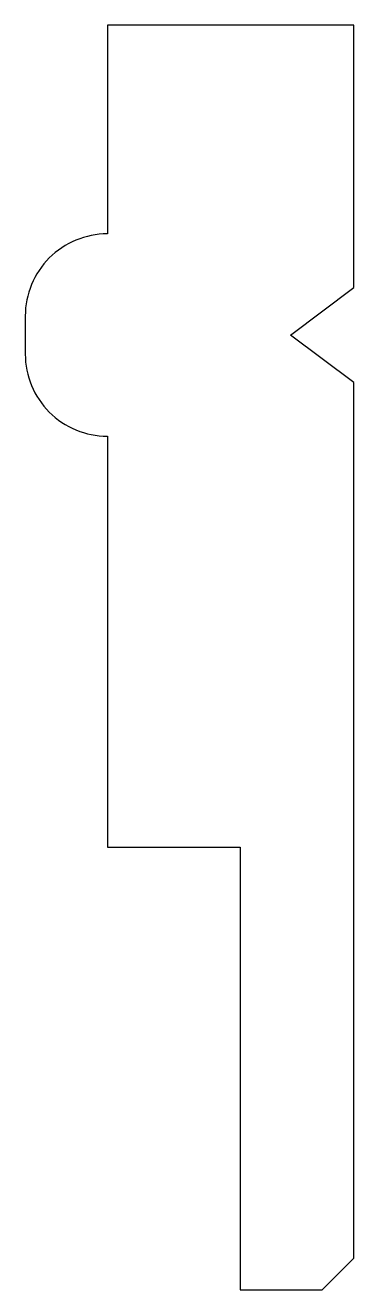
# Model space of a CAD drawing. Extents: x 690.7 to 695.9, y 588.4 to 608.4.
import ezdxf

# ---------------------------------------------------------------- set-up
doc = ezdxf.new("R2010")
doc.units = 0
doc.layers.get('0').update_dxf_attribs({"linetype": 'CONTINUOUS'})

msp = doc.modelspace()

# ---------------------------------------------------------------- linework, layer by layer
msp.add_lwpolyline([(694.066, 588.387), (695.366, 588.387), (695.866, 588.887), (695.866, 602.737), (694.866, 603.487), (695.866, 604.237), (695.866, 608.387), (691.966, 608.387), (691.966, 605.087, 0.414214), (690.666, 603.787), (690.666, 603.187, 0.414214), (691.966, 601.887), (691.966, 601.887), (691.966, 595.387), (694.066, 595.387)], format="xyb", close=True)

doc.saveas('drawing.dxf')
